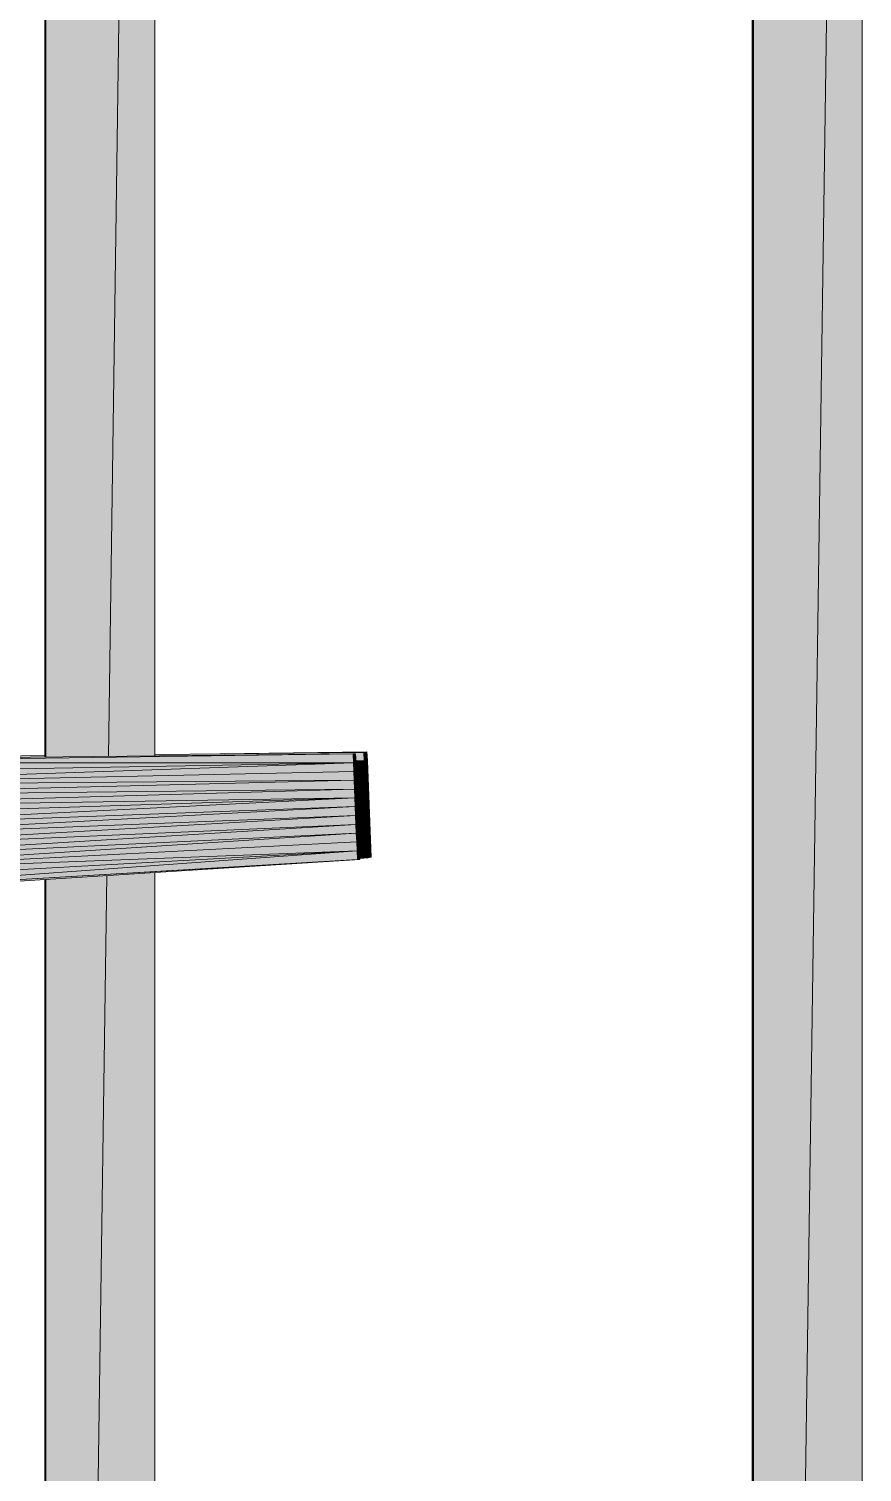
# Model space of a CAD drawing. Header units: millimetres. Extents: x 365175 to 2667127, y -330297 to -162108.
# Drawn here: x 1826775.4 to 1826864.3, y -319073 to -318919 of the extents above; entities that cross this region are included whole.
import ezdxf

# ---------------------------------------------------------------- set-up
doc = ezdxf.new("R2010")
doc.units = ezdxf.units.MM
doc.header["$MEASUREMENT"] = 0

# ---------------------------------------------------------------- blocks, each defined once
blk = doc.blocks.new('Élément de coupe_558_6', base_point=(1445436.05, -319510.98))
at = {"linetype": 'Continuous', "lineweight": 0, "true_color": 0x000000}
for points in [[(1826777.2, -318649.87), (1826777.07, -318649.87), (1826777.13, -318996.72), (1826777.2, -318996.72)], [(1826777.2, -318649.87), (1826777.07, -318649.87), (1826777.13, -318996.72), (1826777.2, -318996.72)], [(1826777.07, -318649.87), (1826777.07, -318996.72), (1826777.13, -318996.72)], [(1826777.07, -318649.87), (1826777.07, -318996.72), (1826777.13, -318996.72)], [(1826788.82, -318649.87), (1826777.2, -318649.87), (1826777.2, -318996.72), (1826783.88, -318996.66)], [(1826788.82, -318649.87), (1826783.88, -318996.66), (1826788.82, -318996.61)], [(1826852.71, -318649.87), (1826852.58, -318649.87), (1826852.71, -319466.04)], [(1826852.71, -318649.87), (1826852.58, -318649.87), (1826852.71, -319466.04)], [(1826852.58, -319466.04), (1826852.71, -319466.04), (1826852.58, -318649.87)], [(1826852.58, -319466.04), (1826852.71, -319466.04), (1826852.58, -318649.87)], [(1826852.71, -318649.87), (1826852.71, -319466.04), (1826864.32, -318649.87)], [(1826864.32, -319466.04), (1826864.32, -318649.87), (1826852.71, -319466.04)], [(1826810, -318996.4), (1826751.45, -318996.98), (1826740.28, -318997.37)], [(1826810.04, -318997.34), (1826810, -318996.4), (1826740.28, -318997.37)], [(1826771.43, -318996.63), (1826771.43, -318996.78), (1826777.07, -318996.72), (1826777.07, -318996.58)], [(1826788.82, -318996.46), (1826788.82, -318996.61), (1826810, -318996.4), (1826810.26, -318996.4), (1826810.3, -318997.13), (1826811.17, -318997.13), (1826811.15, -318996.24)], [(1826793.15, -318996.42), (1826811.15, -318996.24), (1826811.47, -318996.17)], [(1826810.04, -318997.34), (1826810.31, -318997.29), (1826810, -318996.4)], [(1826810.26, -318996.4), (1826810, -318996.4), (1826810.31, -318997.29)], [(1826811.47, -318996.17), (1826811.15, -318996.24), (1826811.17, -318997.13)], [(1826811.17, -318997.13), (1826811.51, -318997.1), (1826811.47, -318996.17)], [(1826810.04, -318997.34), (1826740.16, -318998.58), (1826740.08, -318999.78)], [(1826810.07, -318998.27), (1826810.04, -318997.34), (1826740.08, -318999.78)], [(1826810.11, -318999.21), (1826810.07, -318998.27), (1826740.08, -318999.78)], [(1826810.04, -318997.34), (1826740.28, -318997.37), (1826740.16, -318998.58)], [(1826810.35, -318998.21), (1826810.31, -318997.29), (1826810.04, -318997.34)], [(1826810.07, -318998.27), (1826810.35, -318998.21), (1826810.04, -318997.34)], [(1826810.4, -318999.14), (1826810.35, -318998.21), (1826810.07, -318998.27)], [(1826810.11, -318999.21), (1826810.4, -318999.14), (1826810.07, -318998.27)], [(1826810.3, -318997.14), (1826810.31, -318997.16), (1826811.17, -318997.13)], [(1826810.3, -318997.13), (1826810.3, -318997.14), (1826811.17, -318997.13)], [(1826811.17, -318997.13), (1826810.31, -318997.16), (1826810.31, -318997.29), (1826810.35, -318998.07), (1826811.2, -318998.05)], [(1826811.2, -318998.05), (1826810.35, -318998.07), (1826810.35, -318998.21), (1826810.39, -318998.99), (1826811.23, -318998.99)], [(1826811.51, -318997.1), (1826811.17, -318997.13), (1826811.2, -318998.05)], [(1826811.2, -318998.05), (1826811.55, -318998.03), (1826811.51, -318997.1)], [(1826811.2, -318998.05), (1826811.23, -318998.99), (1826811.55, -318998.03)], [(1826811.23, -318998.99), (1826811.59, -318998.97), (1826811.55, -318998.03)], [(1826810.14, -319000.15), (1826810.11, -318999.21), (1826740.03, -319000.99)], [(1826810.11, -318999.21), (1826740.08, -318999.78), (1826740.03, -319000.99)], [(1826810.44, -319000.1), (1826810.4, -318999.14), (1826810.11, -318999.21)], [(1826810.14, -319000.15), (1826810.44, -319000.1), (1826810.11, -318999.21)], [(1826811.23, -318998.99), (1826810.39, -318999.03), (1826810.4, -318999.14), (1826810.44, -318999.97), (1826811.26, -318999.94)], [(1826810.39, -318999.01), (1826810.39, -318999.03), (1826811.23, -318998.99)], [(1826810.39, -318998.99), (1826810.39, -318999.01), (1826811.23, -318998.99)], [(1826811.59, -318998.97), (1826811.23, -318998.99), (1826811.26, -318999.94)], [(1826811.26, -318999.94), (1826811.63, -318999.91), (1826811.59, -318998.97)], [(1826810.14, -319000.15), (1826740, -319002.19), (1826810.18, -319001.09)], [(1826810.14, -319000.15), (1826740.03, -319000.99), (1826740, -319002.19)], [(1826740.01, -319003.4), (1826810.18, -319001.09), (1826740, -319002.19)], [(1826740.01, -319003.4), (1826740.04, -319004.61), (1826810.18, -319001.09)], [(1826810.22, -319002.03), (1826810.18, -319001.09), (1826740.04, -319004.61)], [(1826810.49, -319001.18), (1826810.44, -319000.1), (1826810.14, -319000.15)], [(1826810.18, -319001.09), (1826810.49, -319001.18), (1826810.14, -319000.15)], [(1826810.22, -319002.03), (1826810.49, -319001.18), (1826810.18, -319001.09)], [(1826810.52, -319002.03), (1826810.49, -319001.18), (1826810.22, -319002.03)], [(1826811.26, -318999.94), (1826810.44, -318999.98), (1826810.44, -319000.1), (1826810.48, -319000.94), (1826811.29, -319000.91)], [(1826810.44, -318999.97), (1826810.44, -318999.98), (1826811.26, -318999.94)], [(1826810.48, -319000.94), (1826810.48, -319000.95), (1826811.29, -319000.91)], [(1826811.29, -319000.91), (1826810.48, -319000.95), (1826810.49, -319001.18), (1826810.52, -319001.91), (1826811.33, -319001.88)], [(1826811.63, -318999.91), (1826811.26, -318999.94), (1826811.29, -319000.91)], [(1826811.29, -319000.91), (1826811.67, -319000.85), (1826811.63, -318999.91)], [(1826811.29, -319000.91), (1826811.71, -319001.79), (1826811.67, -319000.85)], [(1826811.29, -319000.91), (1826811.33, -319001.88), (1826811.71, -319001.79)], [(1826740.04, -319004.61), (1826740.1, -319005.82), (1826810.22, -319002.03)], [(1826810.26, -319002.97), (1826810.22, -319002.03), (1826740.1, -319005.82)], [(1826810.26, -319002.97), (1826810.56, -319003), (1826810.22, -319002.03)], [(1826810.56, -319003), (1826810.52, -319002.03), (1826810.22, -319002.03)], [(1826811.33, -319001.88), (1826810.52, -319001.91), (1826810.52, -319002.03), (1826810.55, -319002.75), (1826811.37, -319002.73)], [(1826811.37, -319002.73), (1826810.55, -319002.76), (1826810.56, -319003), (1826810.59, -319003.83), (1826811.41, -319003.81)], [(1826810.55, -319002.75), (1826810.55, -319002.76), (1826811.37, -319002.73)], [(1826811.71, -319001.79), (1826811.33, -319001.88), (1826811.37, -319002.73)], [(1826811.37, -319002.73), (1826811.75, -319002.73), (1826811.71, -319001.79)], [(1826811.37, -319002.73), (1826811.78, -319003.68), (1826811.75, -319002.73)], [(1826811.78, -319003.68), (1826811.37, -319002.73), (1826811.41, -319003.81)], [(1826740.1, -319005.82), (1826740.19, -319007.02), (1826810.26, -319002.97)], [(1826810.29, -319003.92), (1826810.26, -319002.97), (1826740.19, -319007.02)], [(1826740.32, -319008.22), (1826810.29, -319003.92), (1826740.19, -319007.02)], [(1826810.33, -319004.85), (1826810.29, -319003.92), (1826740.32, -319008.22)], [(1826810.29, -319003.92), (1826810.56, -319003), (1826810.26, -319002.97)], [(1826810.6, -319003.97), (1826810.56, -319003), (1826810.29, -319003.92)], [(1826810.33, -319004.85), (1826810.6, -319003.97), (1826810.29, -319003.92)], [(1826810.63, -319004.92), (1826810.6, -319003.97), (1826810.33, -319004.85)], [(1826810.59, -319003.83), (1826810.6, -319003.85), (1826811.41, -319003.81)], [(1826811.41, -319003.81), (1826810.6, -319003.85), (1826810.6, -319003.97), (1826810.63, -319004.79), (1826811.46, -319004.77)], [(1826811.41, -319003.81), (1826811.82, -319004.62), (1826811.78, -319003.68)], [(1826811.41, -319003.81), (1826811.46, -319004.77), (1826811.82, -319004.62)], [(1826740.47, -319009.42), (1826810.33, -319004.85), (1826740.32, -319008.22)], [(1826810.37, -319005.79), (1826810.33, -319004.85), (1826740.47, -319009.42)], [(1826810.42, -319006.73), (1826810.37, -319005.79), (1826740.47, -319009.42)], [(1826810.37, -319005.79), (1826810.63, -319004.92), (1826810.33, -319004.85)], [(1826810.66, -319005.86), (1826810.63, -319004.92), (1826810.37, -319005.79)], [(1826810.42, -319006.73), (1826810.66, -319005.86), (1826810.37, -319005.79)], [(1826810.69, -319006.77), (1826810.66, -319005.86), (1826810.42, -319006.73)], [(1826810.63, -319004.81), (1826810.63, -319004.83), (1826811.46, -319004.77)], [(1826810.63, -319004.79), (1826810.63, -319004.81), (1826811.46, -319004.77)], [(1826811.46, -319004.77), (1826810.63, -319004.83), (1826810.63, -319004.92), (1826810.66, -319005.75), (1826811.51, -319005.7)], [(1826811.51, -319005.7), (1826810.66, -319005.75), (1826810.66, -319005.86), (1826810.69, -319006.65), (1826811.55, -319006.61)], [(1826811.46, -319004.77), (1826811.86, -319005.55), (1826811.82, -319004.62)], [(1826811.46, -319004.77), (1826811.51, -319005.7), (1826811.86, -319005.55)], [(1826811.51, -319005.7), (1826811.89, -319006.49), (1826811.86, -319005.55)], [(1826811.51, -319005.7), (1826811.55, -319006.61), (1826811.89, -319006.49)], [(1826740.65, -319010.62), (1826810.42, -319006.73), (1826740.47, -319009.42)], [(1826740.86, -319011.81), (1826810.42, -319006.73), (1826740.65, -319010.62)], [(1826810.46, -319007.66), (1826810.42, -319006.73), (1826740.86, -319011.81)], [(1826810.46, -319007.66), (1826810.69, -319006.77), (1826810.42, -319006.73)], [(1826810.71, -319007.66), (1826810.69, -319006.77), (1826810.46, -319007.66)], [(1826810.69, -319006.67), (1826810.69, -319006.68), (1826811.55, -319006.61)], [(1826810.69, -319006.65), (1826810.69, -319006.67), (1826811.55, -319006.61)], [(1826811.55, -319006.61), (1826810.69, -319006.68), (1826810.69, -319006.77), (1826810.71, -319007.56), (1826811.6, -319007.5)], [(1826811.55, -319006.61), (1826811.92, -319007.42), (1826811.89, -319006.49)], [(1826811.92, -319007.42), (1826811.55, -319006.61), (1826811.6, -319007.5)], [(1826810.71, -319007.66), (1826810.46, -319007.66), (1826740.86, -319011.81)], [(1826810.71, -319007.66), (1826810.46, -319007.66), (1826740.86, -319011.81)], [(1826752.03, -319011.41), (1826810.71, -319007.66), (1826740.86, -319011.81)], [(1826752.03, -319011.41), (1826810.71, -319007.66), (1826740.86, -319011.81)], [(1826777.07, -319466.04), (1826777.2, -319466.04), (1826777.13, -319009.81), (1826777.07, -319009.81)], [(1826777.07, -319466.04), (1826777.2, -319466.04), (1826777.13, -319009.81), (1826777.07, -319009.81)], [(1826777.13, -319009.81), (1826777.2, -319466.04), (1826777.2, -319009.8)], [(1826777.13, -319009.81), (1826777.2, -319466.04), (1826777.2, -319009.8)], [(1826783.7, -319009.39), (1826777.2, -319466.04), (1826788.82, -319466.04), (1826788.82, -319009.06)], [(1826777.2, -319466.04), (1826783.7, -319009.39), (1826777.2, -319009.8)], [(1826783.35, -319034.3), (1826777.2, -319033.82), (1826777.2, -319059.5), (1826780.8, -319059.37), (1826783.05, -319055.58)], [(1826783.05, -319055.58), (1826788.74, -319045.97), (1826788.82, -319045.59), (1826788.82, -319035.19), (1826788.68, -319035), (1826788.31, -319034.69), (1826783.35, -319034.3)]]:
    blk.add_hatch(color=18, dxfattribs=at).paths.add_polyline_path(points)
at = {"color": 7, "linetype": 'Continuous', "lineweight": 20}
for p, q in [((1826777.13, -318996.72), (1826777.07, -318649.87)), ((1826777.07, -318649.87), (1826777.07, -318996.72)), ((1826777.2, -318649.87), (1826777.2, -318996.72)), ((1826788.82, -318649.87), (1826783.88, -318996.66)), ((1826788.82, -318996.61), (1826788.82, -318649.87)), ((1826852.71, -319466.04), (1826852.58, -318649.87)), ((1826852.58, -318649.87), (1826852.58, -319466.04)), ((1826864.32, -318649.87), (1826852.71, -319466.04)), ((1826852.71, -318649.87), (1826852.71, -319466.04)), ((1826864.32, -319466.04), (1826864.32, -318649.87)), ((1826740.28, -318997.37), (1826810, -318996.4)), ((1826751.45, -318996.98), (1826810, -318996.4)), ((1826771.43, -318996.63), (1826777.07, -318996.58)), ((1826788.82, -318996.46), (1826811.15, -318996.24)), ((1826793.15, -318996.42), (1826811.47, -318996.17)), ((1826810, -318996.4), (1826810.04, -318997.34)), ((1826810, -318996.4), (1826810.26, -318996.4)), ((1826810, -318996.4), (1826810.31, -318997.29)), ((1826810.26, -318996.4), (1826810.31, -318997.29)), ((1826811.15, -318996.24), (1826811.47, -318996.17)), ((1826811.15, -318996.24), (1826811.17, -318997.13)), ((1826811.47, -318996.17), (1826811.17, -318997.13)), ((1826811.47, -318996.17), (1826811.51, -318997.1)), ((1826740.08, -318999.78), (1826810.04, -318997.34)), ((1826740.08, -318999.78), (1826810.07, -318998.27)), ((1826740.16, -318998.58), (1826810.04, -318997.34)), ((1826810.04, -318997.34), (1826740.28, -318997.37)), ((1826810.31, -318997.29), (1826810.04, -318997.34)), ((1826810.04, -318997.34), (1826810.35, -318998.21)), ((1826810.04, -318997.34), (1826810.07, -318998.27)), ((1826810.35, -318998.21), (1826810.07, -318998.27)), ((1826810.07, -318998.27), (1826810.4, -318999.14)), ((1826810.07, -318998.27), (1826810.11, -318999.21)), ((1826811.17, -318997.13), (1826810.3, -318997.13)), ((1826810.3, -318997.14), (1826811.17, -318997.13)), ((1826810.31, -318997.16), (1826811.17, -318997.13)), ((1826810.31, -318997.29), (1826810.35, -318998.21)), ((1826810.35, -318998.07), (1826811.2, -318998.05)), ((1826810.35, -318998.21), (1826810.4, -318999.14)), ((1826811.17, -318997.13), (1826811.51, -318997.1)), ((1826811.17, -318997.13), (1826811.2, -318998.05)), ((1826811.51, -318997.1), (1826811.2, -318998.05)), ((1826811.2, -318998.05), (1826811.55, -318998.03)), ((1826811.2, -318998.05), (1826811.23, -318998.99)), ((1826811.55, -318998.03), (1826811.23, -318998.99)), ((1826811.51, -318997.1), (1826811.55, -318998.03)), ((1826811.55, -318998.03), (1826811.59, -318998.97)), ((1826740.03, -319000.99), (1826810.11, -318999.21)), ((1826810.11, -318999.21), (1826740.08, -318999.78)), ((1826810.4, -318999.14), (1826810.11, -318999.21)), ((1826810.11, -318999.21), (1826810.44, -319000.1)), ((1826810.11, -318999.21), (1826810.14, -319000.15)), ((1826810.39, -318999.03), (1826811.23, -318998.99)), ((1826811.23, -318998.99), (1826810.39, -318998.99)), ((1826810.39, -318999.01), (1826811.23, -318998.99)), ((1826810.4, -318999.14), (1826810.44, -319000.1)), ((1826811.23, -318998.99), (1826811.59, -318998.97)), ((1826811.23, -318998.99), (1826811.26, -318999.94)), ((1826811.59, -318998.97), (1826811.26, -318999.94)), ((1826811.59, -318998.97), (1826811.63, -318999.91)), ((1826740, -319002.19), (1826810.14, -319000.15)), ((1826810.18, -319001.09), (1826740, -319002.19)), ((1826740.01, -319003.4), (1826810.18, -319001.09)), ((1826810.14, -319000.15), (1826740.03, -319000.99)), ((1826740.04, -319004.61), (1826810.18, -319001.09)), ((1826810.44, -319000.1), (1826810.14, -319000.15)), ((1826810.14, -319000.15), (1826810.49, -319001.18)), ((1826810.14, -319000.15), (1826810.18, -319001.09)), ((1826810.49, -319001.18), (1826810.18, -319001.09)), ((1826810.18, -319001.09), (1826810.22, -319002.03)), ((1826810.49, -319001.18), (1826810.22, -319002.03)), ((1826810.44, -318999.98), (1826811.26, -318999.94)), ((1826811.26, -318999.94), (1826810.44, -318999.97)), ((1826810.44, -319000.1), (1826810.49, -319001.18)), ((1826810.48, -319000.95), (1826811.29, -319000.91)), ((1826810.48, -319000.94), (1826811.29, -319000.91)), ((1826810.49, -319001.18), (1826810.52, -319002.03)), ((1826811.26, -318999.94), (1826811.63, -318999.91)), ((1826811.26, -318999.94), (1826811.29, -319000.91)), ((1826811.63, -318999.91), (1826811.29, -319000.91)), ((1826811.67, -319000.85), (1826811.29, -319000.91)), ((1826811.29, -319000.91), (1826811.71, -319001.79)), ((1826811.29, -319000.91), (1826811.33, -319001.88)), ((1826811.63, -318999.91), (1826811.67, -319000.85)), ((1826811.67, -319000.85), (1826811.71, -319001.79)), ((1826740.04, -319004.61), (1826810.22, -319002.03)), ((1826740.1, -319005.82), (1826810.22, -319002.03)), ((1826810.52, -319002.03), (1826810.22, -319002.03)), ((1826810.22, -319002.03), (1826810.56, -319003)), ((1826810.22, -319002.03), (1826810.26, -319002.97)), ((1826810.52, -319001.91), (1826811.33, -319001.88)), ((1826810.52, -319002.03), (1826810.56, -319003)), ((1826810.55, -319002.76), (1826811.37, -319002.73)), ((1826811.37, -319002.73), (1826810.55, -319002.75)), ((1826811.33, -319001.88), (1826811.71, -319001.79)), ((1826811.33, -319001.88), (1826811.37, -319002.73)), ((1826811.71, -319001.79), (1826811.37, -319002.73)), ((1826811.37, -319002.73), (1826811.78, -319003.68)), ((1826811.37, -319002.73), (1826811.75, -319002.73)), ((1826811.37, -319002.73), (1826811.41, -319003.81)), ((1826811.71, -319001.79), (1826811.75, -319002.73)), ((1826811.75, -319002.73), (1826811.78, -319003.68)), ((1826810.26, -319002.97), (1826740.1, -319005.82)), ((1826740.19, -319007.02), (1826810.26, -319002.97)), ((1826810.29, -319003.92), (1826740.19, -319007.02)), ((1826740.32, -319008.22), (1826810.29, -319003.92)), ((1826810.56, -319003), (1826810.26, -319002.97)), ((1826810.26, -319002.97), (1826810.29, -319003.92)), ((1826810.56, -319003), (1826810.29, -319003.92)), ((1826810.29, -319003.92), (1826810.6, -319003.97)), ((1826810.29, -319003.92), (1826810.33, -319004.85)), ((1826810.6, -319003.97), (1826810.33, -319004.85)), ((1826810.56, -319003), (1826810.6, -319003.97)), ((1826811.41, -319003.81), (1826810.59, -319003.83)), ((1826810.6, -319003.85), (1826811.41, -319003.81)), ((1826810.6, -319003.97), (1826810.63, -319004.92)), ((1826811.78, -319003.68), (1826811.41, -319003.81)), ((1826811.41, -319003.81), (1826811.82, -319004.62)), ((1826811.41, -319003.81), (1826811.46, -319004.77)), ((1826811.78, -319003.68), (1826811.82, -319004.62)), ((1826810.33, -319004.85), (1826740.32, -319008.22)), ((1826740.47, -319009.42), (1826810.33, -319004.85)), ((1826810.37, -319005.79), (1826740.47, -319009.42)), ((1826810.33, -319004.85), (1826810.63, -319004.92)), ((1826810.33, -319004.85), (1826810.37, -319005.79)), ((1826810.63, -319004.92), (1826810.37, -319005.79)), ((1826810.37, -319005.79), (1826810.66, -319005.86)), ((1826810.37, -319005.79), (1826810.42, -319006.73)), ((1826810.66, -319005.86), (1826810.42, -319006.73)), ((1826811.46, -319004.77), (1826810.63, -319004.83)), ((1826811.46, -319004.77), (1826810.63, -319004.81)), ((1826811.46, -319004.77), (1826810.63, -319004.79)), ((1826810.63, -319004.92), (1826810.66, -319005.86)), ((1826811.51, -319005.7), (1826810.66, -319005.75)), ((1826810.66, -319005.86), (1826810.69, -319006.77)), ((1826811.82, -319004.62), (1826811.46, -319004.77)), ((1826811.46, -319004.77), (1826811.86, -319005.55)), ((1826811.46, -319004.77), (1826811.51, -319005.7)), ((1826811.86, -319005.55), (1826811.51, -319005.7)), ((1826811.51, -319005.7), (1826811.55, -319006.61)), ((1826811.51, -319005.7), (1826811.89, -319006.49)), ((1826811.82, -319004.62), (1826811.86, -319005.55)), ((1826811.86, -319005.55), (1826811.89, -319006.49)), ((1826810.42, -319006.73), (1826740.47, -319009.42)), ((1826810.42, -319006.73), (1826740.65, -319010.62)), ((1826740.86, -319011.81), (1826810.42, -319006.73)), ((1826810.42, -319006.73), (1826810.69, -319006.77)), ((1826810.42, -319006.73), (1826810.46, -319007.66)), ((1826810.69, -319006.77), (1826810.46, -319007.66)), ((1826811.55, -319006.61), (1826810.69, -319006.68)), ((1826811.55, -319006.61), (1826810.69, -319006.67)), ((1826811.55, -319006.61), (1826810.69, -319006.65)), ((1826810.69, -319006.77), (1826810.71, -319007.66)), ((1826811.6, -319007.5), (1826810.71, -319007.56)), ((1826811.89, -319006.49), (1826811.55, -319006.61)), ((1826811.55, -319006.61), (1826811.6, -319007.5)), ((1826811.55, -319006.61), (1826811.92, -319007.42)), ((1826811.92, -319007.42), (1826811.6, -319007.5)), ((1826811.89, -319006.49), (1826811.92, -319007.42)), ((1826810.71, -319007.66), (1826740.86, -319011.81)), ((1826810.46, -319007.66), (1826740.86, -319011.81)), ((1826810.71, -319007.66), (1826752.03, -319011.41)), ((1826810.46, -319007.66), (1826810.71, -319007.66)), ((1826777.07, -319009.81), (1826777.07, -319466.04)), ((1826777.2, -319466.04), (1826777.13, -319009.81)), ((1826783.7, -319009.39), (1826777.2, -319466.04)), ((1826777.2, -319009.8), (1826777.2, -319466.04)), ((1826788.82, -319466.04), (1826788.82, -319009.06))]:
    blk.add_line(p, q, dxfattribs=at)

msp = doc.modelspace()

# ---------------------------------------------------------------- block references
at = {"lineweight": 0}
msp.add_blockref('Élément de coupe_558_6', (1445436.05, -319510.981), dxfattribs=at)

doc.saveas('drawing.dxf')
